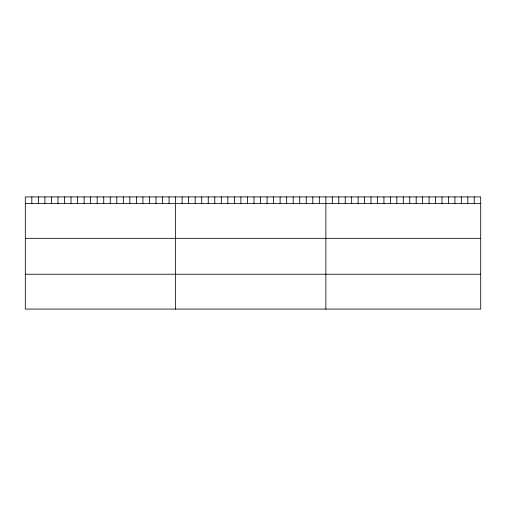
<?xml version="1.0" encoding="UTF-8"?>
<svg xmlns="http://www.w3.org/2000/svg" width="506" height="506" viewBox="0 0 506 506"><rect width="100%" height="100%" fill="white"/><g stroke="black" fill="none" stroke-linecap="round" stroke-linejoin="round"><path stroke-width="0.76" d="M480.7 203.488L480.7 309.077L25.3 309.077L25.3 196.923L480.7 196.923L480.7 203.488L25.3 203.488M25.3 238.332L480.7 238.332M25.3 274.233L480.7 274.233M474.248 196.923L474.248 203.488M467.797 196.923L467.797 203.488M461.345 196.923L461.345 203.488M454.894 196.923L454.894 203.488M448.442 196.923L448.442 203.488M441.991 196.923L441.991 203.488M435.539 196.923L435.539 203.488M429.088 196.923L429.088 203.488M422.637 196.923L422.637 203.488M416.185 196.923L416.185 203.488M409.733 196.923L409.733 203.488M403.282 196.923L403.282 203.488M396.83 196.923L396.83 203.488M390.379 196.923L390.379 203.488M383.927 196.923L383.927 203.488M377.476 196.923L377.476 203.488M371.024 196.923L371.024 203.488M364.573 196.923L364.573 203.488M358.122 196.923L358.122 203.488M351.67 196.923L351.67 203.488M345.218 196.923L345.218 203.488M338.767 196.923L338.767 203.488M332.315 196.923L332.315 203.488M325.864 196.923L325.864 309.077M319.33 196.923L319.33 203.488M312.797 196.923L312.797 203.488M306.263 196.923L306.263 203.488M299.729 196.923L299.729 203.488M293.195 196.923L293.195 203.488M286.662 196.923L286.662 203.488M280.128 196.923L280.128 203.488M273.594 196.923L273.594 203.488M267.06 196.923L267.06 203.488M260.527 196.923L260.527 203.488M253.993 196.923L253.993 203.488M247.453 196.923L247.453 203.488M240.919 196.923L240.919 203.488M234.386 196.923L234.386 203.488M227.852 196.923L227.852 203.488M221.318 196.923L221.318 203.488M214.784 196.923L214.784 203.488M208.251 196.923L208.251 203.488M201.717 196.923L201.717 203.488M195.183 196.923L195.183 203.488M188.649 196.923L188.649 203.488M182.116 196.923L182.116 203.488M175.582 196.923L175.582 309.077M169.048 196.923L169.048 203.488M162.515 196.923L162.515 203.488M155.981 196.923L155.981 203.488M149.447 196.923L149.447 203.488M142.913 196.923L142.913 203.488M136.38 196.923L136.38 203.488M129.846 196.923L129.846 203.488M123.312 196.923L123.312 203.488M116.778 196.923L116.778 203.488M110.245 196.923L110.245 203.488M103.711 196.923L103.711 203.488M97.171 196.923L97.171 203.488M90.637 196.923L90.637 203.488M84.104 196.923L84.104 203.488M77.57 196.923L77.57 203.488M71.036 196.923L71.036 203.488M64.502 196.923L64.502 203.488M57.969 196.923L57.969 203.488M51.435 196.923L51.435 203.488M44.901 196.923L44.901 203.488M38.367 196.923L38.367 203.488M31.834 196.923L31.834 203.488"/></g></svg>
